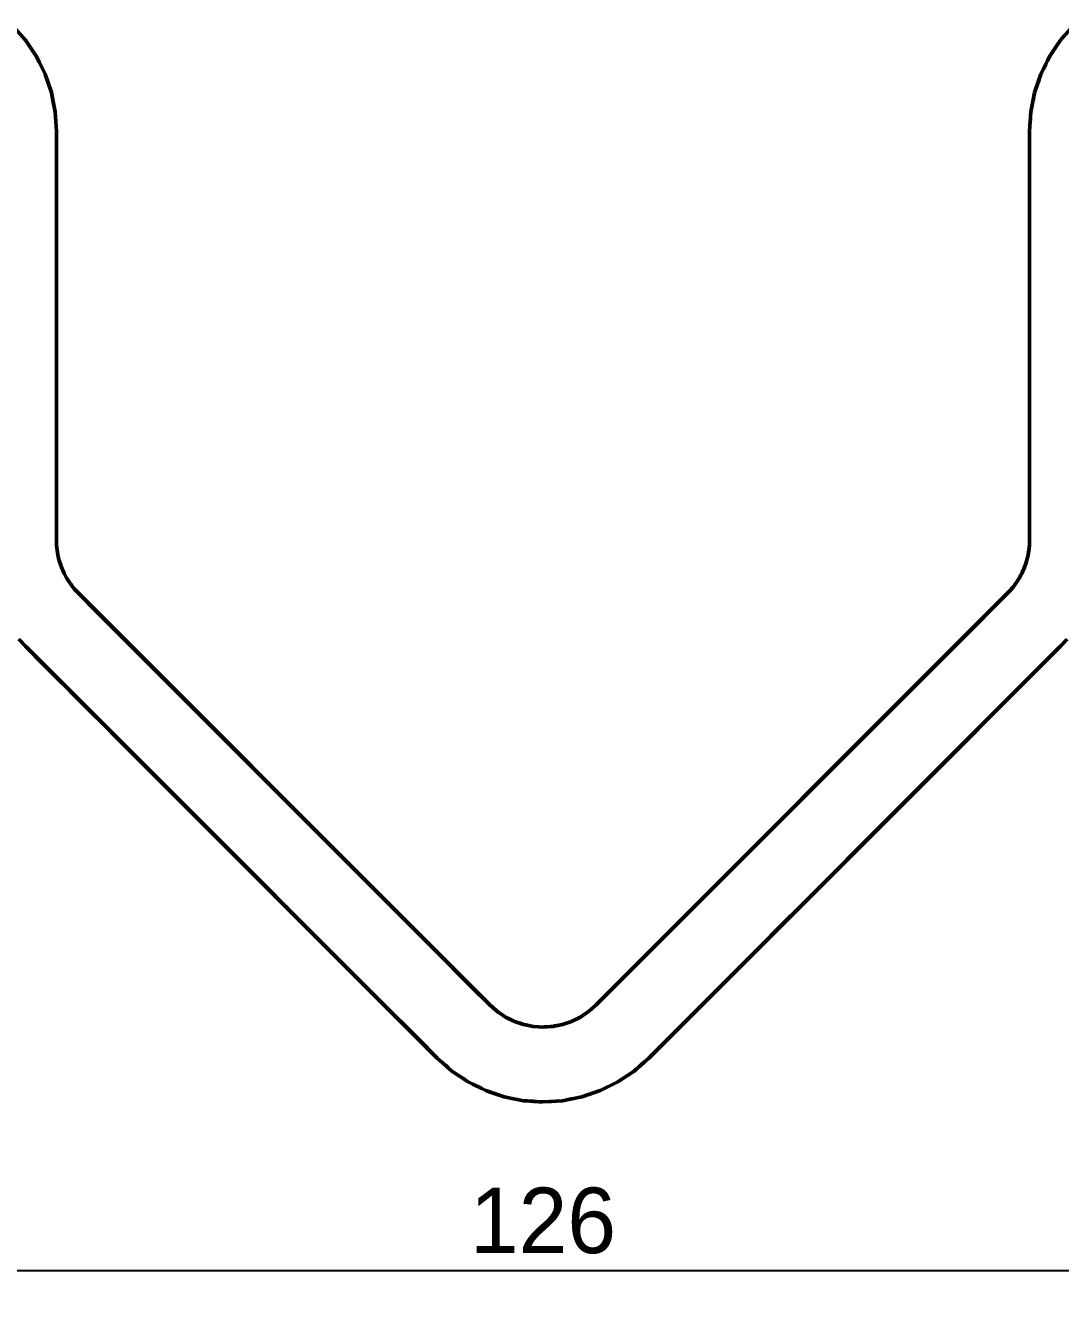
# Model space of a CAD drawing. Header units: millimetres. Extents: x 0 to 420, y 0 to 297.
# Drawn here: x 97.4 to 152.7, y 147.5 to 215.5 of the extents above; entities that cross this region are included whole.
import ezdxf

# ---------------------------------------------------------------- set-up
doc = ezdxf.new("R2010")
doc.units = ezdxf.units.MM
doc.linetypes.add('DASHED', pattern=[1.524, 1.27, -0.254])
for name, color, linetype, lineweight in [('COTAS', 7, 'CONTINUOUS', 25), ('OCULTA', 8, 'DASHED', 25), ('VISIBLE', 7, 'CONTINUOUS', 50)]:
    doc.layers.add(name, color=color, linetype=linetype, lineweight=lineweight)
doc.dimstyles.new('F3D_1000', dxfattribs={"dimtxt": 3.5, "dimasz": 2.5, "dimexe": 1.5, "dimexo": 1, "dimgap": 0.9, "dimtad": 1, "dimdec": 1, "dimdsep": 46, "dimcen": 2.5, "dimazin": 3, "dimtfac": 1, "dimtmove": 0, "dimatfit": 3})

msp = doc.modelspace()

# ---------------------------------------------------------------- linework, layer by layer
at = {"layer": 'OCULTA'}
for p, q in [((152.711, 214.713), (153.401, 215.5)), ((97.942, 213.91), (97.405, 214.713)), ((97.986, 213.843), (98.449, 212.904)), ((98.449, 212.904), (98.785, 211.914)), ((98.785, 211.914), (98.99, 210.887)), ((98.99, 210.887), (99.058, 209.843)), ((99.058, 207.843), (99.058, 209.843)), ((151.058, 207.843), (151.058, 209.843)), ((99.058, 207.843), (99.058, 188)), ((151.058, 188), (151.049, 187.738)), ((99.135, 187.219), (99.194, 186.965)), ((151.024, 187.478), (150.981, 187.219)), ((99.27, 186.714), (99.362, 186.469)), ((99.362, 186.469), (99.471, 186.231)), ((150.754, 186.469), (150.645, 186.231)), ((150.846, 186.714), (150.754, 186.469)), ((99.594, 186), (99.732, 185.778)), ((99.732, 185.778), (99.885, 185.565)), ((150.384, 185.778), (150.231, 185.565)), ((99.885, 185.565), (100.051, 185.362)), ((150.065, 185.362), (149.886, 185.171)), ((97.401, 182.343), (97.043, 182.725)), ((121.707, 163.695), (122.23, 163.171)), ((122.623, 162.826), (123.058, 162.536)), ((127.058, 162.536), (126.589, 162.304)), ((127.493, 162.826), (127.058, 162.536)), ((123.527, 162.304), (124.023, 162.136)), ((124.023, 162.136), (124.536, 162.034)), ((124.536, 162.034), (125.058, 162)), ((121.997, 158.609), (121.058, 159.072)), ((124.548, 158.033), (124.014, 158.068))]:
    msp.add_line(p, q, dxfattribs=at)
at = {"layer": 'VISIBLE'}
for p, q in [((97.405, 214.713), (96.715, 215.5)), ((96.715, 215.5), (97.405, 214.713)), ((97.134, 215.023), (97.405, 214.713)), ((152.711, 214.713), (153.401, 215.5)), ((152.711, 214.713), (152.914, 214.944)), ((97.405, 214.713), (97.986, 213.843)), ((97.405, 214.713), (97.405, 214.713)), ((97.405, 214.713), (97.419, 214.693)), ((97.419, 214.693), (97.942, 213.91)), ((152.711, 214.713), (152.13, 213.843)), ((152.13, 213.843), (152.711, 214.713)), ((152.711, 214.713), (152.144, 213.864)), ((152.711, 214.713), (152.144, 213.864)), ((152.312, 214.115), (152.435, 214.3)), ((152.435, 214.3), (152.518, 214.423)), ((152.518, 214.423), (152.711, 214.713)), ((152.711, 214.713), (152.711, 214.713)), ((97.942, 213.91), (97.986, 213.843)), ((97.942, 213.91), (97.986, 213.843)), ((98.449, 212.904), (97.986, 213.843)), ((97.986, 213.843), (97.986, 213.843)), ((97.986, 213.843), (98.133, 213.546)), ((98.133, 213.546), (98.449, 212.904)), ((151.667, 212.904), (152.13, 213.843)), ((151.667, 212.904), (152.13, 213.843)), ((151.927, 213.43), (152.012, 213.604)), ((152.012, 213.604), (152.13, 213.843)), ((152.13, 213.843), (152.214, 213.969)), ((152.13, 213.843), (152.144, 213.864)), ((152.13, 213.843), (152.144, 213.864)), ((152.13, 213.843), (152.13, 213.843)), ((152.214, 213.969), (152.312, 214.115)), ((98.449, 212.904), (98.785, 211.914)), ((98.449, 212.904), (98.449, 212.904)), ((98.449, 212.904), (98.595, 212.475)), ((151.331, 211.914), (151.667, 212.904)), ((151.546, 212.547), (151.667, 212.904)), ((151.569, 212.614), (151.667, 212.904)), ((151.667, 212.904), (151.797, 213.167)), ((151.667, 212.904), (151.667, 212.904)), ((151.797, 213.167), (151.823, 213.22)), ((151.823, 213.22), (151.832, 213.238)), ((151.832, 213.238), (151.927, 213.43)), ((98.595, 212.475), (98.641, 212.339)), ((98.641, 212.339), (98.661, 212.279)), ((98.661, 212.279), (98.785, 211.914)), ((151.569, 212.614), (151.331, 211.914)), ((151.361, 212.002), (151.42, 212.176)), ((151.42, 212.176), (151.451, 212.266)), ((151.451, 212.266), (151.5, 212.411)), ((151.5, 212.411), (151.546, 212.547)), ((98.99, 210.887), (98.785, 211.914)), ((98.785, 211.914), (98.785, 211.914)), ((98.785, 211.914), (98.834, 211.672)), ((98.834, 211.672), (98.864, 211.52)), ((98.864, 211.52), (98.873, 211.473)), ((151.126, 210.887), (151.331, 211.914)), ((151.126, 210.887), (151.331, 211.914)), ((151.201, 211.263), (151.269, 211.601)), ((151.269, 211.601), (151.279, 211.65)), ((151.279, 211.65), (151.288, 211.698)), ((151.288, 211.698), (151.319, 211.852)), ((151.319, 211.852), (151.331, 211.914)), ((151.331, 211.914), (151.361, 212.002)), ((151.331, 211.914), (151.331, 211.914)), ((98.873, 211.473), (98.99, 210.887)), ((98.99, 210.887), (99.058, 209.843)), ((98.99, 210.887), (98.99, 210.887)), ((98.99, 210.887), (99.006, 210.645)), ((151.126, 210.887), (151.058, 209.843)), ((151.058, 209.843), (151.126, 210.887)), ((151.111, 210.645), (151.126, 210.887)), ((151.126, 210.887), (151.17, 211.106)), ((151.126, 210.887), (151.126, 210.887)), ((151.17, 211.106), (151.175, 211.129)), ((151.175, 211.129), (151.193, 211.223)), ((151.193, 211.223), (151.201, 211.263)), ((99.006, 210.645), (99.058, 209.843)), ((151.058, 209.843), (151.1, 210.485)), ((151.058, 209.843), (151.077, 210.124)), ((151.077, 210.124), (151.08, 210.17)), ((151.08, 210.17), (151.082, 210.211)), ((151.082, 210.211), (151.087, 210.289)), ((151.087, 210.289), (151.103, 210.523)), ((151.1, 210.485), (151.093, 210.375)), ((151.103, 210.523), (151.106, 210.57)), ((151.106, 210.57), (151.111, 210.645)), ((99.058, 207.843), (99.058, 209.843)), ((99.058, 209.843), (99.058, 209.843)), ((99.058, 209.843), (99.058, 188)), ((151.058, 209.379), (151.058, 209.843)), ((151.058, 188), (151.058, 209.843)), ((151.058, 209.843), (151.058, 209.843)), ((151.058, 207.843), (151.058, 209.379)), ((99.058, 195.284), (99.058, 207.843)), ((151.058, 206.599), (151.058, 207.843)), ((151.058, 198.906), (151.058, 207.843)), ((151.058, 207.843), (151.058, 206.007)), ((151.058, 203.665), (151.058, 206.599)), ((151.058, 206.599), (151.058, 206.007)), ((151.058, 203.665), (151.058, 206.007)), ((151.058, 198.906), (151.058, 206.007)), ((151.058, 200.465), (151.058, 203.665)), ((151.058, 196.851), (151.058, 200.465)), ((151.058, 200.465), (151.058, 197.91)), ((151.058, 198.906), (151.058, 193.046)), ((151.058, 198.906), (151.058, 197.91)), ((151.058, 196.851), (151.058, 197.91)), ((151.058, 193.046), (151.058, 197.91)), ((151.058, 192.612), (151.058, 196.851)), ((99.058, 195.284), (99.058, 191.455)), ((151.058, 193.046), (151.058, 188)), ((151.058, 193.046), (151.058, 189.159)), ((151.058, 192.612), (151.058, 188)), ((151.058, 192.612), (151.058, 189.159)), ((99.058, 188), (99.058, 191.455)), ((151.058, 188), (151.058, 189.159)), ((151.058, 188), (151.058, 189.159)), ((99.058, 188), (99.067, 187.738)), ((99.058, 188), (99.067, 187.738)), ((99.058, 188), (99.058, 188)), ((99.058, 188), (99.066, 187.776)), ((99.066, 187.776), (99.066, 187.771)), ((99.066, 187.771), (99.067, 187.738)), ((99.067, 187.738), (99.092, 187.478)), ((99.067, 187.738), (99.092, 187.478)), ((99.067, 187.738), (99.067, 187.738)), ((99.067, 187.738), (99.092, 187.478)), ((151.049, 187.738), (151.024, 187.478)), ((151.049, 187.738), (151.024, 187.478)), ((151.03, 187.539), (151.049, 187.738)), ((151.058, 188), (151.049, 187.738)), ((151.049, 187.738), (151.051, 187.775)), ((151.049, 187.738), (151.049, 187.738)), ((151.051, 187.78), (151.054, 187.864)), ((151.051, 187.775), (151.051, 187.78)), ((151.054, 187.864), (151.055, 187.914)), ((151.055, 187.914), (151.056, 187.932)), ((151.056, 187.944), (151.058, 188)), ((151.056, 187.932), (151.056, 187.944)), ((151.058, 188), (151.058, 188)), ((99.092, 187.478), (99.135, 187.219)), ((99.092, 187.478), (99.135, 187.219)), ((99.092, 187.478), (99.092, 187.478)), ((99.092, 187.478), (99.133, 187.232)), ((99.133, 187.232), (99.135, 187.219)), ((99.135, 187.219), (99.194, 186.965)), ((99.135, 187.219), (99.135, 187.219)), ((99.135, 187.219), (99.184, 187.009)), ((99.184, 187.009), (99.188, 186.991)), ((150.981, 187.219), (150.922, 186.965)), ((150.981, 187.219), (150.922, 186.965)), ((150.93, 187), (150.981, 187.219)), ((151.006, 187.366), (150.981, 187.219)), ((150.981, 187.219), (150.987, 187.255)), ((150.981, 187.219), (150.981, 187.219)), ((150.987, 187.255), (150.998, 187.321)), ((150.987, 187.255), (150.987, 187.255)), ((150.987, 187.255), (150.987, 187.255)), ((150.998, 187.323), (151.013, 187.412)), ((150.998, 187.321), (150.998, 187.323)), ((151.006, 187.366), (151.024, 187.478)), ((151.013, 187.412), (151.018, 187.442)), ((151.018, 187.442), (151.019, 187.446)), ((151.019, 187.446), (151.024, 187.478)), ((151.024, 187.478), (151.03, 187.536)), ((151.024, 187.478), (151.024, 187.478)), ((151.03, 187.536), (151.03, 187.539)), ((99.188, 186.991), (99.191, 186.979)), ((99.191, 186.979), (99.194, 186.965)), ((99.194, 186.965), (99.27, 186.714)), ((99.194, 186.965), (99.27, 186.714)), ((99.194, 186.965), (99.194, 186.965)), ((99.194, 186.965), (99.266, 186.729)), ((99.266, 186.729), (99.27, 186.714)), ((99.27, 186.714), (99.362, 186.469)), ((99.27, 186.714), (99.27, 186.714)), ((99.27, 186.714), (99.362, 186.469)), ((99.362, 186.469), (99.471, 186.231)), ((99.362, 186.469), (99.362, 186.469)), ((99.362, 186.469), (99.45, 186.277)), ((150.754, 186.469), (150.645, 186.231)), ((150.67, 186.285), (150.754, 186.469)), ((150.846, 186.714), (150.754, 186.469)), ((150.754, 186.469), (150.757, 186.476)), ((150.754, 186.469), (150.754, 186.469)), ((150.757, 186.476), (150.767, 186.502)), ((150.767, 186.502), (150.784, 186.549)), ((150.767, 186.502), (150.767, 186.502)), ((150.767, 186.502), (150.767, 186.502)), ((150.784, 186.549), (150.791, 186.567)), ((150.791, 186.567), (150.806, 186.607)), ((150.806, 186.607), (150.824, 186.655)), ((150.824, 186.655), (150.829, 186.669)), ((150.829, 186.669), (150.846, 186.714)), ((150.922, 186.965), (150.846, 186.714)), ((150.922, 186.965), (150.846, 186.714)), ((150.846, 186.714), (150.877, 186.815)), ((150.846, 186.714), (150.846, 186.714)), ((150.877, 186.815), (150.891, 186.863)), ((150.891, 186.863), (150.912, 186.932)), ((150.912, 186.932), (150.922, 186.965)), ((150.922, 186.965), (150.929, 186.995)), ((150.922, 186.965), (150.922, 186.965)), ((150.929, 186.995), (150.93, 187)), ((99.45, 186.277), (99.455, 186.268)), ((99.455, 186.268), (99.464, 186.247)), ((99.464, 186.247), (99.471, 186.231)), ((99.471, 186.231), (99.594, 186)), ((99.471, 186.231), (99.594, 186)), ((99.471, 186.231), (99.471, 186.231)), ((99.471, 186.231), (99.594, 186)), ((99.594, 186), (99.732, 185.778)), ((99.594, 186), (99.594, 186)), ((99.594, 186), (99.709, 185.815)), ((99.709, 185.815), (99.713, 185.81)), ((99.713, 185.81), (99.732, 185.778)), ((99.732, 185.778), (99.885, 185.565)), ((99.732, 185.778), (99.732, 185.778)), ((99.732, 185.778), (99.86, 185.601)), ((150.384, 185.778), (150.231, 185.565)), ((150.255, 185.598), (150.293, 185.651)), ((150.293, 185.651), (150.384, 185.778)), ((150.522, 186), (150.384, 185.778)), ((150.522, 186), (150.384, 185.778)), ((150.384, 185.778), (150.439, 185.866)), ((150.384, 185.778), (150.384, 185.778)), ((150.439, 185.866), (150.44, 185.867)), ((150.44, 185.867), (150.443, 185.873)), ((150.443, 185.873), (150.451, 185.886)), ((150.451, 185.886), (150.522, 186)), ((150.645, 186.231), (150.522, 186)), ((150.645, 186.231), (150.522, 186)), ((150.522, 186), (150.582, 186.112)), ((150.522, 186), (150.522, 186)), ((150.582, 186.112), (150.611, 186.166)), ((150.611, 186.166), (150.616, 186.176)), ((150.616, 186.176), (150.617, 186.178)), ((150.617, 186.178), (150.645, 186.231)), ((150.645, 186.231), (150.648, 186.237)), ((150.645, 186.231), (150.645, 186.231)), ((150.648, 186.237), (150.668, 186.282)), ((150.668, 186.282), (150.67, 186.285)), ((99.86, 185.601), (99.873, 185.582)), ((99.873, 185.582), (99.873, 185.582)), ((99.873, 185.582), (99.885, 185.565)), ((99.885, 185.565), (100.051, 185.362)), ((99.885, 185.565), (99.885, 185.565)), ((99.885, 185.565), (100.023, 185.397)), ((100.023, 185.397), (100.026, 185.394)), ((100.026, 185.394), (100.051, 185.362)), ((100.051, 185.362), (100.23, 185.171)), ((100.051, 185.362), (100.23, 185.171)), ((100.051, 185.362), (100.051, 185.362)), ((100.051, 185.362), (100.199, 185.204)), ((100.199, 185.204), (100.199, 185.204)), ((100.199, 185.204), (100.23, 185.171)), ((100.754, 184.647), (100.23, 185.171)), ((100.23, 185.171), (100.696, 184.706)), ((100.23, 185.171), (118.777, 166.625)), ((100.23, 185.171), (100.696, 184.706)), ((100.23, 185.171), (100.23, 185.171)), ((100.23, 185.171), (100.696, 184.706)), ((149.886, 185.171), (127.886, 163.171)), ((149.886, 185.171), (127.886, 163.171)), ((149.886, 185.171), (146.879, 182.164)), ((149.886, 185.171), (146.879, 182.164)), ((147.326, 182.611), (149.886, 185.171)), ((150.065, 185.362), (149.886, 185.171)), ((149.886, 185.171), (149.89, 185.175)), ((149.886, 185.171), (149.886, 185.171)), ((149.89, 185.175), (149.974, 185.265)), ((149.974, 185.265), (150.023, 185.317)), ((150.023, 185.317), (150.035, 185.329)), ((150.035, 185.329), (150.065, 185.362)), ((150.231, 185.565), (150.065, 185.362)), ((150.231, 185.565), (150.065, 185.362)), ((150.065, 185.362), (150.094, 185.397)), ((150.065, 185.362), (150.065, 185.362)), ((150.094, 185.397), (150.103, 185.408)), ((150.103, 185.408), (150.147, 185.462)), ((150.147, 185.462), (150.175, 185.497)), ((150.175, 185.497), (150.231, 185.565)), ((150.231, 185.565), (150.235, 185.57)), ((150.231, 185.565), (150.231, 185.565)), ((150.235, 185.57), (150.255, 185.598)), ((100.754, 184.647), (100.696, 184.706)), ((105.094, 180.307), (100.696, 184.706)), ((100.696, 184.706), (100.696, 184.706)), ((100.696, 184.706), (100.696, 184.706)), ((100.696, 184.706), (101.756, 183.645)), ((103.684, 181.718), (100.754, 184.647)), ((101.756, 183.645), (102.611, 182.79)), ((97.043, 182.725), (97.401, 182.343)), ((97.926, 181.819), (97.401, 182.343)), ((115.948, 163.796), (97.401, 182.343)), ((97.401, 182.343), (99.058, 180.686)), ((99.058, 180.686), (97.401, 182.343)), ((97.401, 182.343), (97.401, 182.343)), ((102.611, 182.79), (103.793, 181.608)), ((130.715, 160.343), (152.715, 182.343)), ((152.715, 182.343), (130.715, 160.343)), ((152.715, 182.343), (143.945, 173.573)), ((146.879, 182.164), (147.326, 182.611)), ((152.715, 182.343), (150.271, 179.899)), ((152.715, 182.343), (150.271, 179.899)), ((153.073, 182.725), (152.715, 182.343)), ((153.073, 182.725), (152.715, 182.343)), ((152.715, 182.343), (152.715, 182.343)), ((100.855, 178.889), (97.926, 181.819)), ((97.926, 181.819), (99.058, 180.686)), ((105.917, 179.484), (103.684, 181.718)), ((103.684, 181.718), (105.094, 180.307)), ((103.793, 181.608), (103.853, 181.549)), ((146.879, 182.164), (141.207, 176.492)), ((146.879, 182.164), (141.207, 176.492)), ((141.207, 176.492), (146.879, 182.164)), ((103.853, 181.549), (104.681, 180.72)), ((99.319, 180.426), (99.058, 180.686)), ((99.319, 180.426), (99.058, 180.686)), ((99.368, 180.377), (99.058, 180.686)), ((99.058, 180.686), (99.058, 180.686)), ((99.058, 180.686), (99.058, 180.686)), ((99.818, 179.926), (99.319, 180.426)), ((99.818, 179.926), (99.319, 180.426)), ((99.783, 179.962), (99.368, 180.377)), ((104.681, 180.72), (104.875, 180.527)), ((104.875, 180.527), (105.385, 180.017)), ((105.917, 179.484), (105.094, 180.307)), ((111.782, 173.619), (105.094, 180.307)), ((99.798, 179.946), (99.783, 179.962)), ((101.219, 178.526), (99.798, 179.946)), ((100.451, 179.293), (99.818, 179.926)), ((100.451, 179.293), (99.818, 179.926)), ((105.385, 180.017), (105.879, 179.523)), ((105.879, 179.523), (106.315, 179.087)), ((150.271, 179.899), (144.221, 173.849)), ((150.271, 179.899), (144.221, 173.849)), ((100.855, 178.889), (100.451, 179.293)), ((101.09, 178.655), (100.451, 179.293)), ((103.089, 176.656), (100.855, 178.889)), ((100.855, 178.889), (101.09, 178.655)), ((107.75, 177.652), (105.917, 179.484)), ((106.315, 179.087), (106.941, 178.461)), ((103.089, 176.656), (101.09, 178.655)), ((106.505, 173.239), (101.09, 178.655)), ((101.303, 178.441), (101.219, 178.526)), ((101.815, 177.929), (101.303, 178.441)), ((106.941, 178.461), (106.999, 178.403)), ((106.999, 178.403), (107.523, 177.878)), ((101.853, 177.892), (101.815, 177.929)), ((102.974, 176.77), (101.853, 177.892)), ((107.523, 177.878), (107.709, 177.692)), ((107.709, 177.692), (108.532, 176.87)), ((109.343, 176.058), (107.75, 177.652)), ((108.251, 177.151), (108.225, 177.176)), ((108.225, 177.176), (108.225, 177.176)), ((108.225, 177.176), (108.251, 177.151)), ((108.488, 176.914), (108.251, 177.151)), ((108.327, 177.074), (108.251, 177.151)), ((108.251, 177.151), (108.251, 177.151)), ((108.251, 177.151), (108.251, 177.15)), ((108.251, 177.15), (108.328, 177.074)), ((108.328, 177.074), (108.327, 177.074)), ((108.328, 177.074), (108.453, 176.948)), ((108.649, 176.753), (108.328, 177.074)), ((108.454, 176.948), (108.328, 177.074)), ((108.328, 177.074), (108.328, 177.074)), ((108.454, 176.948), (108.453, 176.948)), ((108.805, 176.597), (108.454, 176.948)), ((108.454, 176.948), (108.454, 176.947)), ((108.627, 176.774), (108.454, 176.948)), ((108.454, 176.947), (108.628, 176.774)), ((108.532, 176.87), (108.602, 176.8)), ((103.05, 176.694), (102.974, 176.77)), ((106.24, 173.504), (103.05, 176.694)), ((104.921, 174.823), (103.089, 176.656)), ((108.602, 176.8), (108.627, 176.774)), ((108.628, 176.774), (108.627, 176.774)), ((108.627, 176.774), (108.627, 176.774)), ((108.627, 176.774), (108.627, 176.774)), ((108.627, 176.774), (108.649, 176.753)), ((108.956, 176.445), (108.628, 176.774)), ((108.845, 176.556), (108.628, 176.774)), ((108.628, 176.774), (108.628, 176.773)), ((108.628, 176.773), (108.846, 176.555)), ((108.649, 176.753), (108.68, 176.722)), ((108.68, 176.722), (108.799, 176.603)), ((108.799, 176.603), (108.845, 176.556)), ((108.846, 176.555), (108.845, 176.556)), ((108.845, 176.556), (108.846, 176.556)), ((108.846, 176.556), (108.846, 176.556)), ((108.846, 176.556), (108.883, 176.519)), ((108.846, 176.555), (109.069, 176.332)), ((109.104, 176.297), (108.846, 176.555)), ((108.846, 176.555), (108.847, 176.555)), ((109.105, 176.296), (108.847, 176.555)), ((108.883, 176.519), (108.956, 176.445)), ((108.956, 176.445), (109.01, 176.391)), ((109.01, 176.391), (109.105, 176.296)), ((109.069, 176.332), (109.105, 176.296)), ((109.105, 176.296), (109.104, 176.297)), ((109.106, 176.295), (109.105, 176.296)), ((109.4, 176.002), (109.105, 176.296)), ((109.105, 176.296), (109.105, 176.296)), ((109.105, 176.296), (109.106, 176.296)), ((109.106, 176.296), (109.106, 176.296)), ((109.106, 176.296), (109.106, 176.295)), ((109.106, 176.295), (109.401, 176.001)), ((109.106, 176.295), (109.213, 176.189)), ((109.213, 176.189), (109.343, 176.058)), ((141.207, 176.492), (135.723, 171.008)), ((141.207, 176.492), (135.723, 171.008)), ((137.355, 172.64), (141.207, 176.492)), ((141.207, 176.492), (141.207, 176.492)), ((110.797, 174.605), (109.343, 176.058)), ((109.343, 176.058), (109.394, 176.008)), ((109.394, 176.008), (109.4, 176.002)), ((109.401, 176.001), (109.4, 176.002)), ((109.4, 176.002), (109.4, 176.002)), ((109.4, 176.002), (109.729, 175.673)), ((109.401, 176.001), (109.402, 176)), ((109.727, 175.675), (109.401, 176.001)), ((109.402, 176), (109.728, 175.674)), ((109.728, 175.674), (109.727, 175.675)), ((109.728, 175.674), (109.729, 175.673)), ((110.079, 175.322), (109.728, 175.674)), ((109.729, 175.673), (110.08, 175.321)), ((109.729, 175.673), (109.729, 175.673)), ((109.729, 175.673), (109.885, 175.517)), ((109.885, 175.517), (110.081, 175.321)), ((106.515, 173.23), (104.921, 174.823)), ((104.921, 174.823), (106.505, 173.239)), ((110.08, 175.321), (110.079, 175.322)), ((110.08, 175.321), (110.451, 174.95)), ((110.08, 175.321), (110.082, 175.32)), ((110.081, 175.321), (110.082, 175.32)), ((110.453, 174.949), (110.082, 175.32)), ((110.082, 175.32), (110.351, 175.05)), ((110.351, 175.05), (110.559, 174.842)), ((110.453, 174.949), (110.451, 174.95)), ((110.453, 174.949), (110.454, 174.948)), ((110.837, 174.565), (110.453, 174.949)), ((110.454, 174.948), (110.838, 174.563)), ((110.559, 174.842), (110.837, 174.565)), ((105.422, 174.323), (105.397, 174.348)), ((105.397, 174.348), (105.397, 174.347)), ((105.397, 174.347), (105.422, 174.322)), ((105.422, 174.322), (105.422, 174.323)), ((105.422, 174.322), (105.659, 174.085)), ((105.497, 174.248), (105.422, 174.322)), ((105.422, 174.322), (105.425, 174.32)), ((105.425, 174.32), (105.499, 174.246)), ((105.499, 174.246), (105.497, 174.248)), ((105.499, 174.246), (105.621, 174.123)), ((105.499, 174.246), (105.82, 173.924)), ((105.499, 174.246), (105.503, 174.242)), ((105.625, 174.119), (105.503, 174.242)), ((105.625, 174.119), (105.621, 174.123)), ((105.625, 174.119), (105.976, 173.768)), ((105.625, 174.119), (105.631, 174.114)), ((105.794, 173.951), (105.625, 174.119)), ((105.631, 174.114), (105.799, 173.945)), ((112.178, 173.224), (110.797, 174.605)), ((110.797, 174.605), (111.782, 173.619)), ((110.838, 174.563), (110.837, 174.565)), ((110.837, 174.565), (110.837, 174.564)), ((110.837, 174.564), (110.839, 174.563)), ((111.782, 173.619), (110.838, 174.563)), ((110.838, 174.563), (111.229, 174.173)), ((110.838, 174.563), (110.839, 174.562)), ((110.839, 174.563), (110.839, 174.562)), ((111.23, 174.171), (110.839, 174.562)), ((110.839, 174.562), (110.978, 174.423)), ((110.978, 174.423), (111.231, 174.17)), ((111.23, 174.171), (111.229, 174.173)), ((111.782, 173.619), (111.23, 174.171)), ((111.23, 174.171), (111.232, 174.17)), ((111.23, 174.171), (111.621, 173.78)), ((111.231, 174.17), (111.232, 174.17)), ((111.623, 173.779), (111.232, 174.17)), ((111.232, 174.17), (111.368, 174.033)), ((105.799, 173.945), (105.794, 173.951)), ((105.799, 173.945), (106.128, 173.617)), ((106.011, 173.734), (105.799, 173.945)), ((105.799, 173.945), (105.806, 173.938)), ((105.806, 173.938), (106.018, 173.727)), ((106.018, 173.727), (106.011, 173.734)), ((106.018, 173.727), (106.277, 173.468)), ((106.269, 173.476), (106.018, 173.727)), ((106.018, 173.727), (106.026, 173.719)), ((106.277, 173.468), (106.026, 173.719)), ((106.505, 173.239), (106.235, 173.509)), ((106.277, 173.468), (106.24, 173.504)), ((106.283, 173.461), (106.24, 173.504)), ((106.24, 173.504), (106.24, 173.504)), ((106.24, 173.504), (106.24, 173.504)), ((106.277, 173.468), (106.269, 173.476)), ((106.505, 173.239), (106.277, 173.468)), ((106.286, 173.459), (106.277, 173.468)), ((106.515, 173.23), (106.283, 173.461)), ((106.505, 173.239), (106.286, 173.459)), ((111.368, 174.033), (111.623, 173.778)), ((111.623, 173.779), (111.621, 173.78)), ((111.782, 173.619), (111.623, 173.779)), ((111.782, 173.619), (111.623, 173.779)), ((111.623, 173.779), (111.624, 173.778)), ((111.623, 173.778), (111.624, 173.778)), ((111.782, 173.619), (111.624, 173.778)), ((111.624, 173.778), (111.679, 173.723)), ((111.679, 173.723), (112.654, 172.748)), ((112.178, 173.224), (111.782, 173.619)), ((118.777, 166.625), (111.782, 173.619)), ((111.782, 173.619), (112.008, 173.393)), ((111.782, 173.619), (112.733, 172.669)), ((111.782, 173.619), (112.38, 173.021)), ((111.782, 173.619), (112.008, 173.393)), ((111.782, 173.619), (112.007, 173.395)), ((144.221, 173.849), (138.366, 167.994)), ((144.221, 173.849), (138.366, 167.994)), ((143.945, 173.573), (141.45, 171.078)), ((106.515, 173.23), (106.505, 173.239)), ((114.689, 165.056), (106.505, 173.239)), ((106.505, 173.239), (106.572, 173.172)), ((107.624, 172.121), (106.505, 173.239)), ((107.252, 172.493), (106.505, 173.239)), ((106.899, 172.845), (106.505, 173.239)), ((106.572, 173.172), (106.505, 173.239)), ((106.505, 173.239), (106.563, 173.181)), ((107.968, 171.776), (106.515, 173.23)), ((111.004, 168.74), (106.515, 173.23)), ((106.572, 173.172), (106.563, 173.181)), ((106.572, 173.172), (106.583, 173.162)), ((106.889, 172.856), (106.572, 173.172)), ((106.583, 173.162), (106.899, 172.845)), ((106.899, 172.845), (106.889, 172.856)), ((106.899, 172.845), (106.91, 172.834)), ((107.241, 172.504), (106.899, 172.845)), ((106.91, 172.834), (107.252, 172.493)), ((112.008, 173.393), (112.007, 173.395)), ((112.008, 173.393), (112.009, 173.392)), ((112.379, 173.022), (112.008, 173.393)), ((112.009, 173.392), (112.38, 173.021)), ((113.54, 171.861), (112.178, 173.224)), ((112.38, 173.021), (112.379, 173.022)), ((112.38, 173.021), (112.382, 173.02)), ((112.732, 172.67), (112.38, 173.021)), ((112.382, 173.02), (112.733, 172.669)), ((112.654, 172.748), (112.732, 172.67)), ((107.252, 172.493), (107.241, 172.504)), ((107.252, 172.493), (107.612, 172.132)), ((107.252, 172.493), (107.263, 172.481)), ((107.624, 172.121), (107.263, 172.481)), ((107.624, 172.121), (107.612, 172.132)), ((107.624, 172.121), (107.636, 172.109)), ((107.998, 171.747), (107.624, 172.121)), ((107.636, 172.109), (108.01, 171.735)), ((112.733, 172.669), (112.732, 172.67)), ((112.732, 172.67), (112.732, 172.669)), ((112.732, 172.669), (112.883, 172.519)), ((112.733, 172.669), (112.734, 172.667)), ((113.059, 172.343), (112.733, 172.669)), ((112.734, 172.667), (113.06, 172.342)), ((112.883, 172.519), (113.356, 172.045)), ((113.06, 172.342), (113.059, 172.343)), ((113.06, 172.342), (113.354, 172.047)), ((113.06, 172.342), (113.061, 172.341)), ((113.355, 172.046), (113.061, 172.341)), ((113.355, 172.046), (113.354, 172.047)), ((113.355, 172.046), (113.356, 172.045)), ((113.614, 171.788), (113.355, 172.046)), ((113.356, 172.045), (113.614, 171.787)), ((113.356, 172.045), (113.356, 172.045)), ((113.356, 172.045), (113.356, 172.045)), ((113.356, 172.045), (113.363, 172.039)), ((135.129, 170.414), (137.355, 172.64)), ((109.35, 170.395), (107.968, 171.776)), ((108.01, 171.735), (107.998, 171.747)), ((108.01, 171.735), (108.39, 171.355)), ((108.01, 171.735), (108.022, 171.723)), ((108.402, 171.343), (108.022, 171.723)), ((113.363, 172.039), (113.424, 171.978)), ((113.391, 172.01), (113.614, 171.787)), ((113.424, 171.978), (113.833, 171.569)), ((113.424, 171.978), (114.21, 171.192)), ((113.496, 171.905), (114.007, 171.395)), ((114.931, 170.471), (113.54, 171.861)), ((113.614, 171.787), (113.614, 171.788)), ((113.614, 171.787), (113.615, 171.786)), ((113.832, 171.569), (113.614, 171.787)), ((113.615, 171.786), (113.833, 171.569)), ((113.833, 171.569), (113.832, 171.569)), ((113.833, 171.569), (113.833, 171.568)), ((114.006, 171.395), (113.833, 171.569)), ((113.833, 171.568), (114.007, 171.395)), ((114.007, 171.395), (114.006, 171.395)), ((114.007, 171.395), (114.133, 171.269)), ((114.007, 171.395), (114.007, 171.394)), ((114.133, 171.268), (114.007, 171.394)), ((108.402, 171.343), (108.39, 171.355)), ((108.402, 171.343), (108.414, 171.33)), ((108.402, 171.343), (108.782, 170.963)), ((108.794, 170.95), (108.414, 171.33)), ((108.794, 170.95), (108.782, 170.963)), ((108.794, 170.95), (108.806, 170.938)), ((108.794, 170.95), (109.168, 170.577)), ((109.18, 170.565), (108.806, 170.938)), ((114.133, 171.268), (114.133, 171.269)), ((114.133, 171.268), (114.133, 171.268)), ((114.133, 171.268), (114.21, 171.192)), ((114.21, 171.192), (114.133, 171.268)), ((114.21, 171.192), (114.21, 171.192)), ((114.21, 171.192), (114.236, 171.166)), ((114.235, 171.166), (114.21, 171.192)), ((114.21, 171.192), (114.21, 171.192)), ((114.21, 171.192), (114.21, 171.192)), ((114.21, 171.192), (114.21, 171.192)), ((114.21, 171.192), (114.21, 171.192)), ((114.21, 171.192), (114.21, 171.192)), ((114.21, 171.192), (114.212, 171.19)), ((114.212, 171.19), (116.081, 169.32)), ((114.236, 171.166), (114.235, 171.166)), ((135.723, 171.008), (130.248, 165.533)), ((135.723, 171.008), (130.248, 165.533)), ((141.45, 171.078), (138.852, 168.48)), ((109.18, 170.565), (109.168, 170.577)), ((109.18, 170.565), (109.191, 170.553)), ((109.54, 170.204), (109.18, 170.565)), ((109.191, 170.553), (109.552, 170.193)), ((110.712, 169.033), (109.35, 170.395)), ((109.552, 170.193), (109.54, 170.204)), ((110.696, 169.049), (109.552, 170.193)), ((109.552, 170.193), (109.563, 170.182)), ((109.893, 169.851), (109.552, 170.193)), ((109.563, 170.182), (109.904, 169.84)), ((116.398, 169.004), (114.931, 170.471)), ((130.87, 166.155), (134.83, 170.115)), ((134.83, 170.115), (135.129, 170.414)), ((109.904, 169.84), (109.893, 169.851)), ((110.611, 169.134), (109.904, 169.84)), ((109.904, 169.84), (109.915, 169.83)), ((110.221, 169.523), (109.904, 169.84)), ((109.915, 169.83), (110.231, 169.513)), ((110.231, 169.513), (110.221, 169.523)), ((110.568, 169.177), (110.231, 169.513)), ((110.231, 169.513), (110.518, 169.227)), ((110.231, 169.513), (110.24, 169.504)), ((110.527, 169.218), (110.24, 169.504)), ((116.081, 169.32), (117.975, 167.427)), ((110.527, 169.218), (110.518, 169.227)), ((110.563, 169.182), (110.527, 169.218)), ((110.527, 169.218), (110.535, 169.21)), ((110.778, 168.967), (110.527, 169.218)), ((110.535, 169.21), (110.786, 168.959)), ((112.102, 167.642), (110.712, 169.033)), ((110.786, 168.959), (110.778, 168.967)), ((110.786, 168.959), (110.793, 168.952)), ((110.998, 168.747), (110.786, 168.959)), ((110.793, 168.952), (111.004, 168.74)), ((111.004, 168.74), (110.998, 168.747)), ((111.004, 168.74), (111.01, 168.735)), ((111.173, 168.572), (111.004, 168.74)), ((111.381, 168.363), (111.004, 168.74)), ((111.004, 168.74), (111.004, 168.74)), ((111.01, 168.735), (111.178, 168.566)), ((117.998, 167.404), (116.398, 169.004)), ((111.178, 168.566), (111.173, 168.572)), ((111.178, 168.566), (111.301, 168.444)), ((111.178, 168.566), (111.182, 168.562)), ((111.305, 168.44), (111.182, 168.562)), ((111.305, 168.44), (111.301, 168.444)), ((111.305, 168.44), (111.307, 168.438)), ((111.379, 168.366), (111.305, 168.44)), ((111.307, 168.438), (111.381, 168.363)), ((111.381, 168.363), (111.379, 168.366)), ((111.381, 168.363), (111.382, 168.362)), ((111.406, 168.338), (111.381, 168.363)), ((111.382, 168.363), (111.381, 168.363)), ((111.381, 168.363), (111.381, 168.363)), ((111.381, 168.363), (111.381, 168.363)), ((111.382, 168.362), (111.382, 168.363)), ((111.382, 168.363), (111.382, 168.363)), ((111.382, 168.362), (111.407, 168.338)), ((111.388, 168.356), (111.382, 168.362)), ((115.948, 163.796), (111.388, 168.356)), ((111.407, 168.338), (111.406, 168.338)), ((138.366, 167.994), (132.514, 162.141)), ((138.366, 167.994), (132.514, 162.141)), ((138.852, 168.48), (137.789, 167.417)), ((113.569, 166.175), (112.102, 167.642)), ((117.975, 167.427), (117.998, 167.404)), ((119.804, 165.597), (117.998, 167.404)), ((117.998, 167.404), (119.804, 165.597)), ((137.789, 167.417), (136.664, 166.292)), ((118.777, 166.625), (121.707, 163.695)), ((115.169, 164.575), (113.569, 166.175)), ((113.569, 166.175), (114.689, 165.056)), ((127.886, 163.171), (130.87, 166.155)), ((136.664, 166.292), (134.255, 163.883)), ((121.924, 163.478), (119.804, 165.597)), ((119.804, 165.597), (121.537, 163.865)), ((127.886, 163.171), (130.248, 165.533)), ((127.886, 163.171), (130.248, 165.533)), ((115.169, 164.575), (114.689, 165.056)), ((115.948, 163.796), (114.689, 165.056)), ((116.976, 162.769), (115.169, 164.575)), ((134.255, 163.883), (130.715, 160.343)), ((115.948, 163.796), (118.878, 160.866)), ((116.687, 163.057), (115.948, 163.796)), ((121.537, 163.865), (122.23, 163.171)), ((122.23, 163.171), (121.924, 163.478)), ((116.976, 162.769), (116.687, 163.057)), ((119.096, 160.649), (116.976, 162.769)), ((118.195, 161.55), (116.976, 162.769)), ((122.23, 163.171), (122.623, 162.826)), ((122.23, 163.171), (122.623, 162.826)), ((122.23, 163.171), (122.23, 163.171)), ((122.23, 163.171), (122.279, 163.129)), ((122.279, 163.129), (122.299, 163.111)), ((122.299, 163.111), (122.355, 163.061)), ((122.355, 163.061), (122.467, 162.963)), ((122.467, 162.963), (122.504, 162.931)), ((122.504, 162.931), (122.536, 162.903)), ((122.536, 162.903), (122.552, 162.889)), ((122.552, 162.889), (122.582, 162.863)), ((122.582, 162.863), (122.623, 162.826)), ((122.623, 162.826), (123.058, 162.536)), ((122.623, 162.826), (122.623, 162.826)), ((122.623, 162.826), (122.657, 162.804)), ((122.657, 162.804), (122.822, 162.694)), ((122.822, 162.694), (122.969, 162.596)), ((122.969, 162.596), (123.058, 162.536)), ((123.058, 162.536), (123.527, 162.304)), ((123.058, 162.536), (123.358, 162.388)), ((123.058, 162.536), (123.527, 162.304)), ((123.058, 162.536), (123.358, 162.388)), ((123.058, 162.536), (123.058, 162.536)), ((123.058, 162.536), (123.134, 162.499)), ((127.058, 162.536), (126.589, 162.304)), ((127.002, 162.508), (127.058, 162.536)), ((127.493, 162.826), (127.058, 162.536)), ((127.058, 162.536), (127.068, 162.543)), ((127.058, 162.536), (127.058, 162.536)), ((127.068, 162.543), (127.084, 162.553)), ((127.084, 162.553), (127.157, 162.602)), ((127.157, 162.602), (127.28, 162.684)), ((127.28, 162.684), (127.307, 162.702)), ((127.307, 162.702), (127.493, 162.826)), ((127.886, 163.171), (127.493, 162.826)), ((127.886, 163.171), (127.493, 162.826)), ((127.493, 162.826), (127.544, 162.871)), ((127.493, 162.826), (127.493, 162.826)), ((127.544, 162.871), (127.886, 163.171)), ((127.886, 163.171), (127.886, 163.171)), ((123.134, 162.499), (123.175, 162.479)), ((123.175, 162.479), (123.209, 162.462)), ((123.209, 162.462), (123.358, 162.388)), ((123.527, 162.304), (123.358, 162.388)), ((123.527, 162.304), (123.358, 162.388)), ((123.358, 162.388), (123.527, 162.304)), ((123.527, 162.304), (124.023, 162.136)), ((123.527, 162.304), (123.527, 162.304)), ((123.527, 162.304), (123.605, 162.278)), ((123.605, 162.278), (123.635, 162.268)), ((123.635, 162.268), (123.686, 162.25)), ((123.686, 162.25), (123.833, 162.201)), ((123.833, 162.201), (123.883, 162.184)), ((123.883, 162.184), (124.023, 162.136)), ((124.023, 162.136), (124.536, 162.034)), ((124.023, 162.136), (124.023, 162.136)), ((124.023, 162.136), (124.137, 162.114)), ((124.137, 162.114), (124.146, 162.112)), ((124.146, 162.112), (124.187, 162.104)), ((124.187, 162.104), (124.237, 162.094)), ((124.237, 162.094), (124.307, 162.08)), ((124.307, 162.08), (124.536, 162.034)), ((124.536, 162.034), (125.058, 162)), ((124.536, 162.034), (124.536, 162.034)), ((124.536, 162.034), (124.561, 162.033)), ((124.561, 162.033), (124.561, 162.033)), ((124.561, 162.033), (124.572, 162.032)), ((124.572, 162.032), (124.827, 162.015)), ((124.827, 162.015), (125.058, 162)), ((125.058, 162), (125.58, 162.034)), ((125.058, 162), (125.58, 162.034)), ((125.058, 162), (125.16, 162.007)), ((125.058, 162), (125.058, 162)), ((125.16, 162.007), (125.18, 162.008)), ((125.18, 162.008), (125.201, 162.01)), ((125.201, 162.01), (125.266, 162.014)), ((125.266, 162.014), (125.434, 162.025)), ((125.434, 162.025), (125.447, 162.026)), ((125.447, 162.026), (125.447, 162.026)), ((125.447, 162.026), (125.453, 162.026)), ((125.453, 162.026), (125.506, 162.029)), ((125.506, 162.029), (125.529, 162.031)), ((125.529, 162.031), (125.58, 162.034)), ((126.093, 162.136), (125.58, 162.034)), ((125.697, 162.058), (125.58, 162.034)), ((125.58, 162.034), (125.697, 162.058)), ((125.58, 162.034), (125.58, 162.034)), ((126.093, 162.136), (125.697, 162.058)), ((125.697, 162.058), (125.728, 162.064)), ((125.728, 162.064), (125.743, 162.067)), ((125.743, 162.067), (125.876, 162.093)), ((125.876, 162.093), (126.025, 162.123)), ((126.025, 162.123), (126.093, 162.136)), ((126.589, 162.304), (126.093, 162.136)), ((126.589, 162.304), (126.093, 162.136)), ((126.093, 162.136), (126.527, 162.283)), ((126.093, 162.136), (126.093, 162.136)), ((126.527, 162.283), (126.589, 162.304)), ((126.589, 162.304), (126.601, 162.31)), ((126.589, 162.304), (126.589, 162.304)), ((126.601, 162.31), (126.663, 162.341)), ((126.663, 162.341), (126.856, 162.436)), ((126.856, 162.436), (126.92, 162.468)), ((126.92, 162.468), (127.002, 162.508)), ((132.514, 162.141), (131.925, 161.553)), ((132.514, 162.141), (131.925, 161.553)), ((118.878, 160.866), (118.195, 161.55)), ((131.925, 161.553), (131.101, 160.729)), ((131.925, 161.553), (131.101, 160.729)), ((118.878, 160.866), (119.401, 160.343)), ((119.401, 160.343), (118.878, 160.866)), ((119.401, 160.343), (119.096, 160.649)), ((130.715, 160.343), (131.101, 160.729)), ((130.715, 160.343), (131.101, 160.729)), ((119.401, 160.343), (120.188, 159.653)), ((120.188, 159.653), (119.401, 160.343)), ((119.65, 160.125), (119.401, 160.343)), ((119.401, 160.343), (119.401, 160.343)), ((119.697, 160.084), (119.65, 160.125)), ((119.712, 160.071), (119.697, 160.084)), ((119.859, 159.942), (119.712, 160.071)), ((119.994, 159.824), (119.859, 159.942)), ((120.188, 159.653), (119.994, 159.824)), ((130.715, 160.343), (129.928, 159.653)), ((130.489, 160.145), (129.928, 159.653)), ((129.928, 159.653), (130.326, 160.002)), ((129.928, 159.653), (130.326, 160.002)), ((130.233, 159.92), (130.044, 159.754)), ((130.357, 160.029), (130.233, 159.92)), ((130.715, 160.343), (130.326, 160.002)), ((130.489, 160.145), (130.326, 160.002)), ((130.393, 160.061), (130.357, 160.029)), ((130.46, 160.12), (130.393, 160.061)), ((130.558, 160.205), (130.46, 160.12)), ((130.715, 160.343), (130.489, 160.145)), ((130.715, 160.343), (130.558, 160.205)), ((130.715, 160.343), (130.715, 160.343)), ((121.058, 159.072), (120.188, 159.653)), ((121.058, 159.072), (120.188, 159.653)), ((120.444, 159.483), (120.188, 159.653)), ((120.188, 159.653), (120.188, 159.653)), ((120.634, 159.356), (120.444, 159.483)), ((120.714, 159.302), (120.634, 159.356)), ((120.824, 159.228), (120.714, 159.302)), ((120.849, 159.212), (120.824, 159.228)), ((121.058, 159.072), (120.849, 159.212)), ((129.058, 159.072), (129.928, 159.653)), ((129.928, 159.653), (129.058, 159.072)), ((129.058, 159.072), (129.485, 159.357)), ((129.058, 159.072), (129.485, 159.357)), ((129.297, 159.231), (129.058, 159.072)), ((129.375, 159.284), (129.297, 159.231)), ((129.484, 159.356), (129.375, 159.284)), ((129.545, 159.397), (129.484, 159.357)), ((129.484, 159.357), (129.484, 159.356)), ((129.928, 159.653), (129.485, 159.357)), ((129.928, 159.653), (129.485, 159.357)), ((129.661, 159.475), (129.545, 159.397)), ((129.928, 159.653), (129.661, 159.475)), ((130.044, 159.754), (129.928, 159.653)), ((129.928, 159.653), (129.928, 159.653)), ((121.058, 159.072), (121.997, 158.609)), ((121.099, 159.052), (121.058, 159.072)), ((121.058, 159.072), (121.058, 159.072)), ((121.174, 159.015), (121.099, 159.052)), ((121.313, 158.947), (121.174, 159.015)), ((121.788, 158.713), (121.313, 158.947)), ((121.963, 158.626), (121.788, 158.713)), ((121.997, 158.609), (121.963, 158.626)), ((122.185, 158.545), (121.997, 158.609)), ((122.987, 158.272), (121.997, 158.609)), ((122.245, 158.525), (121.997, 158.609)), ((121.997, 158.609), (121.997, 158.609)), ((122.987, 158.272), (122.185, 158.545)), ((122.392, 158.475), (122.245, 158.525)), ((122.51, 158.435), (122.392, 158.475)), ((127.129, 158.272), (128.119, 158.609)), ((128.119, 158.609), (127.129, 158.272)), ((127.693, 158.464), (127.618, 158.439)), ((127.917, 158.54), (127.693, 158.464)), ((128.119, 158.609), (127.917, 158.54)), ((129.058, 159.072), (128.119, 158.609)), ((129.058, 159.072), (128.119, 158.609)), ((128.135, 158.617), (128.119, 158.609)), ((128.119, 158.609), (128.119, 158.609)), ((128.417, 158.756), (128.135, 158.617)), ((128.674, 158.883), (128.417, 158.756)), ((129.058, 159.072), (128.674, 158.883)), ((129.058, 159.072), (129.058, 159.072)), ((122.605, 158.402), (122.51, 158.435)), ((122.762, 158.349), (122.605, 158.402)), ((122.987, 158.272), (122.762, 158.349)), ((122.987, 158.272), (124.014, 158.068)), ((124.014, 158.068), (122.987, 158.272)), ((123.224, 158.225), (122.987, 158.272)), ((122.987, 158.272), (122.987, 158.272)), ((123.473, 158.176), (123.224, 158.225)), ((123.692, 158.132), (123.473, 158.176)), ((124.014, 158.068), (123.692, 158.132)), ((125.058, 158), (124.014, 158.068)), ((124.235, 158.054), (124.014, 158.068)), ((124.014, 158.068), (124.014, 158.068)), ((124.402, 158.043), (124.235, 158.054)), ((124.543, 158.034), (124.402, 158.043)), ((124.698, 158.024), (124.543, 158.034)), ((124.548, 158.033), (125.058, 158)), ((124.832, 158.015), (124.698, 158.024)), ((125.058, 158), (124.832, 158.015)), ((125.058, 158), (126.102, 158.068)), ((126.102, 158.068), (125.058, 158)), ((125.058, 158), (125.507, 158.029)), ((125.058, 158), (125.507, 158.029)), ((125.507, 158.029), (125.058, 158)), ((125.058, 158), (125.058, 158)), ((126.102, 158.068), (125.507, 158.029)), ((126.102, 158.068), (125.507, 158.029)), ((125.778, 158.047), (125.507, 158.029)), ((126.102, 158.068), (125.778, 158.047)), ((127.129, 158.272), (126.102, 158.068)), ((127.129, 158.272), (126.102, 158.068)), ((126.405, 158.128), (126.102, 158.068)), ((126.102, 158.068), (126.102, 158.068)), ((126.57, 158.161), (126.405, 158.128)), ((126.613, 158.17), (126.57, 158.161)), ((127.129, 158.272), (126.613, 158.17)), ((127.159, 158.282), (127.129, 158.272)), ((127.129, 158.272), (127.129, 158.272)), ((127.425, 158.373), (127.159, 158.282)), ((127.518, 158.405), (127.425, 158.373)), ((127.618, 158.439), (127.518, 158.405))]:
    msp.add_line(p, q, dxfattribs=at)

# ---------------------------------------------------------------- dimensions: what is measured, and where the dimension line sits
at = {"layer": 'COTAS'}
msp.add_linear_dim(base=(62.058, 149), p1=(62.058, 158), p2=(188.058, 158), dimstyle='F3D_1000', dxfattribs=at).render()

doc.saveas('drawing.dxf')
